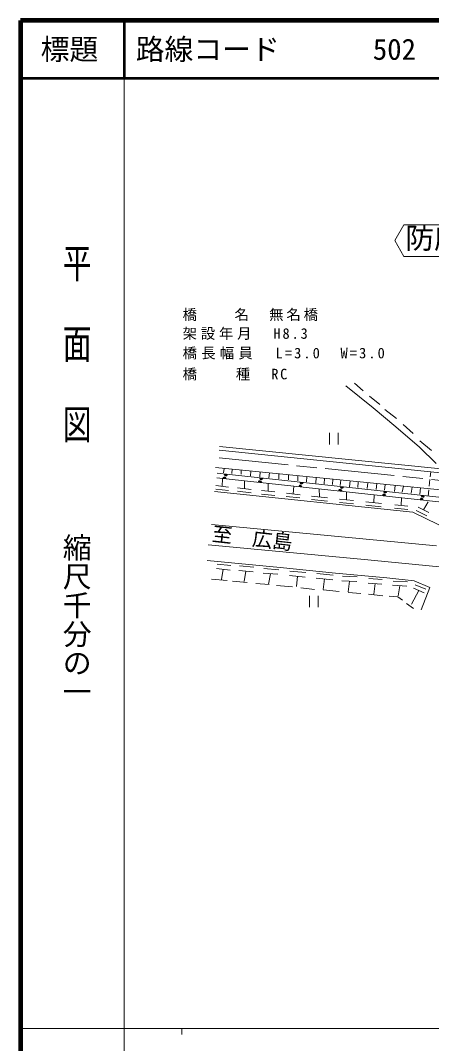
# Model space of a CAD drawing. Units: millimetres, scale not verified. Extents: x 40000 to 680000, y 20000 to 380000.
# Drawn here: x 40000 to 111324, y 202409 to 380000 of the extents above; entities that cross this region are included whole.
import ezdxf
from ezdxf.enums import TextEntityAlignment as Align

# ---------------------------------------------------------------- set-up
doc = ezdxf.new("R2010")
doc.units = ezdxf.units.MM
doc.header["$LTSCALE"] = 1000
doc.linetypes.add('CHAIN', pattern=[18.5, 12, -1.5, 3.5, -1.5])
for name, color, linetype, lineweight in [('M-BGD', 7, 'Continuous', 13), ('M-BGD-HTXT', 7, 'Continuous', 13), ('M-BMK', 2, 'CHAIN', 13), ('M-STR-HTXT', 7, 'Continuous', 13), ('M-TTL', 2, 'Continuous', 140), ('M-TTL-BAND', 7, 'Continuous', 13), ('M-TTL-LINE', 7, 'Continuous', 50)]:
    doc.layers.add(name, color=color, linetype=linetype, lineweight=lineweight)
doc.layers.add('M-TTL-TXT', color=7, linetype='Continuous')
doc.styles.add('@ＭＳ ゴシック', font='')
doc.styles.add('ＭＳ ゴシック', font='')
doc.styles.get('@ＭＳ ゴシック').set_extended_font_data('@MS Gothic')
doc.styles.get('ＭＳ ゴシック').set_extended_font_data('MS Gothic')

# ---------------------------------------------------------------- blocks, each defined once
blk = doc.blocks.new('田')
at = {"color": 7, "linetype": 'Continuous', "lineweight": 13}
for p, q in [((-0.75, 1), (-0.75, -1)), ((0.75, -1), (0.75, 1))]:
    blk.add_line(p, q, dxfattribs=at)

msp = doc.modelspace()

# ---------------------------------------------------------------- linework, layer by layer
at = {"layer": 'M-BGD'}
for p, q in [((96464, 316578), (101184, 312774)), ((97951, 317036), (99439, 315692)), ((100555, 314776), (102357, 313317)), ((105131, 309484), (101184, 312774)), ((103243, 312488), (105217, 310886)), ((105131, 309484), (109241, 305918)), ((106390, 309856), (108164, 308283)), ((112980, 302142), (74559, 306065)), ((112107, 303073), (109241, 305918)), ((109279, 307053), (111310, 305365)), ((112893, 301498), (74493, 305418)), ((118453, 297949), (73813, 302397)), ((75255, 301474), (75343, 302245)), ((76679, 301334), (76751, 302105)), ((78294, 301220), (78303, 301950)), ((74044, 300621), (115301, 296167)), ((74128, 301396), (116345, 296838)), ((75003, 299121), (75043, 300513)), ((79909, 300940), (79971, 301784)), ((81549, 300775), (81577, 301624)), ((83112, 300622), (83186, 301463)), ((84829, 300444), (84827, 301300)), ((86507, 300254), (86531, 301130)), ((88122, 300076), (88147, 300969)), ((89634, 299911), (89684, 300816)), ((91262, 299707), (91325, 300652)), ((92686, 299593), (92750, 300510)), ((94122, 299427), (94171, 300369)), ((95483, 299288), (95569, 300229)), ((110935, 299174), (111051, 300329)), ((111097, 300781), (111187, 301672)), ((76067, 298395), (73905, 298652)), ((76084, 298992), (73922, 299250)), ((80045, 298582), (77643, 298874)), ((78844, 298728), (78857, 300101)), ((84151, 298149), (81817, 298390)), ((82984, 298270), (82957, 299658)), ((87326, 297810), (87445, 299174)), ((91872, 297298), (91824, 298701)), ((97097, 299071), (97198, 300067)), ((98521, 298957), (98572, 299930)), ((100136, 298766), (100248, 299763)), ((101725, 298576), (101826, 299606)), ((103149, 298448), (103262, 299463)), ((104878, 298232), (104990, 299291)), ((106238, 298118), (106466, 299144)), ((107790, 297953), (107979, 298993)), ((109277, 297800), (109390, 298852)), ((110760, 297441), (110871, 298542)), ((73649, 298214), (108069, 294660)), ((80040, 297996), (77637, 298288)), ((84163, 297555), (81828, 297795)), ((88470, 297118), (86084, 297392)), ((88518, 297673), (86133, 297947)), ((93271, 297152), (90473, 297444)), ((93291, 296566), (90493, 296857)), ((97802, 296683), (95348, 296923)), ((96575, 296803), (96554, 298190)), ((101287, 296301), (101361, 297671)), ((106063, 295811), (106090, 297161)), ((97810, 296105), (95356, 296345)), ((102603, 295591), (99908, 295849)), ((102634, 296172), (99940, 296429)), ((107185, 295130), (104919, 295318)), ((107196, 295716), (104930, 295905)), ((110504, 294007), (108684, 294934)), ((110839, 294593), (109020, 295520)), ((109930, 295056), (110713, 296422)), ((108069, 294660), (114591, 291484)), ((73172, 292480), (89606, 290921)), ((89606, 290921), (112176, 288776)), ((72564, 289003), (99039, 286461)), ((72421, 286278), (85075, 285046)), ((99039, 286461), (115065, 284916)), ((73988, 284881), (76357, 284607)), ((74120, 285642), (76488, 285368)), ((75172, 284744), (74865, 282968)), ((77878, 284519), (80350, 284313)), ((78016, 285303), (80487, 285097)), ((79114, 284416), (78794, 282587)), ((82237, 284863), (84829, 284640)), ((85075, 285046), (94668, 284064)), ((86746, 284422), (89492, 284147)), ((73136, 283013), (75845, 282759)), ((76777, 282674), (79317, 282420)), ((82085, 284082), (84677, 283859)), ((83381, 283971), (83027, 282148)), ((86677, 283666), (89424, 283392)), ((88051, 283529), (87890, 281767)), ((91327, 283199), (94176, 282925)), ((91424, 283983), (94273, 283708)), ((92751, 283062), (92524, 281233)), ((94668, 284064), (103593, 283235)), ((95789, 282743), (98347, 282606)), ((95889, 283533), (98447, 283396)), ((97068, 282675), (96834, 280833)), ((100436, 283130), (102787, 282941)), ((103593, 283235), (108284, 282720)), ((104694, 282693), (107149, 282538)), ((108284, 282720), (111030, 281575)), ((80841, 282251), (83127, 282081)), ((84397, 281912), (87191, 281658)), ((88630, 281489), (91001, 281235)), ((92525, 281150), (95319, 280896)), ((96843, 280727), (99044, 280557)), ((100353, 282348), (102705, 282159)), ((101529, 282253), (101335, 280413)), ((104571, 281952), (107026, 281798)), ((105798, 281875), (105511, 280146)), ((109116, 281066), (107876, 278678)), ((108207, 281461), (110026, 280671)), ((108511, 282047), (110331, 281258)), ((111030, 281575), (109514, 277714)), ((100399, 280388), (102854, 280134)), ((103989, 280048), (105476, 279947)), ((105476, 279947), (106290, 279362)), ((107002, 278790), (108184, 277913))]:
    msp.add_line(p, q, dxfattribs=at)
for centre, radius, start, end in [((75408, 300504), 269, 347.27998, 180.39626), ((75407, 300498), 215, 347.27998, 180.39626), ((75407, 300492), 162, 347.27998, 180.39626), ((75406, 300486), 108, 347.27998, 180.39626), ((75405, 300480), 53.8, 347.27998, 180.39626), ((75664, 301194), 264, 165.91742, 1.75883), ((75665, 301201), 211, 165.91742, 1.75883), ((75666, 301208), 158, 165.91742, 1.75883), ((75667, 301215), 106, 165.91742, 1.75883), ((75667, 301223), 52.7, 165.91742, 1.75883), ((81771, 300537), 266, 166.62285, 1.05339), ((81772, 300544), 213, 166.62285, 1.05339), ((81773, 300551), 160, 166.62285, 1.05339), ((81774, 300557), 107, 166.62285, 1.05339), ((81774, 300564), 53.3, 166.62285, 1.05339), ((81565, 299810), 299, 353.56562, 174.11063), ((81565, 299810), 239, 353.56562, 174.11063), ((81565, 299810), 179, 353.56562, 174.11063), ((81565, 299809), 119, 353.56562, 174.11063), ((81565, 299809), 59.7, 353.56562, 174.11063), ((88549, 299104), 251, 342.5172, 185.15905), ((88548, 299094), 201, 342.5172, 185.15905), ((88547, 299085), 150, 342.5172, 185.15905), ((88546, 299075), 100, 342.5172, 185.15905), ((88545, 299065), 50.2, 342.5172, 185.15905), ((88783, 299798), 284, 170.56205, 357.11419), ((88783, 299801), 227, 170.56205, 357.11419), ((88784, 299804), 170, 170.56205, 357.11419), ((88784, 299807), 114, 170.56205, 357.11419), ((88784, 299811), 56.8, 170.56205, 357.11419), ((95479, 298322), 285, 350.74546, 176.93079), ((95479, 298319), 228, 350.74546, 176.93079), ((95479, 298316), 171, 350.74546, 176.93079), ((95478, 298313), 114, 350.74546, 176.93079), ((95478, 298310), 56.9, 350.74546, 176.93079), ((95766, 299029), 269, 167.31618, 0.36007), ((95766, 299035), 216, 167.31618, 0.36007), ((95767, 299042), 162, 167.31618, 0.36007), ((95768, 299048), 108, 167.31618, 0.36007), ((95768, 299054), 53.9, 167.31618, 0.36007), ((103096, 297557), 228, 335.39817, 192.27807), ((103094, 297542), 182, 335.39817, 192.27807), ((103093, 297528), 137, 335.39817, 192.27807), ((103091, 297514), 91.2, 335.39817, 192.27807), ((103270, 298198), 248, 161.80251, 5.87374), ((103090, 297499), 45.6, 335.39817, 192.27807), ((103271, 298208), 199, 161.80251, 5.87374), ((103272, 298218), 149, 161.80251, 5.87374), ((103273, 298229), 99.3, 161.80251, 5.87374), ((103274, 298239), 49.6, 161.80251, 5.87374), ((109608, 296844), 238, 338.74178, 188.93447), ((109606, 296831), 190, 338.74178, 188.93447), ((109605, 296819), 143, 338.74178, 188.93447), ((109604, 296807), 95.2, 338.74178, 188.93447), ((109602, 296794), 47.6, 338.74178, 188.93447), ((109843, 297499), 258, 164.58448, 3.09176), ((109843, 297507), 207, 164.58448, 3.09176), ((109844, 297515), 155, 164.58448, 3.09176), ((109845, 297523), 103, 164.58448, 3.09176), ((109846, 297532), 51.7, 164.58448, 3.09176)]:
    msp.add_arc(centre, radius, start, end, dxfattribs=at)
at = {"layer": 'M-BGD-HTXT'}
for p, q in [((104938, 341803), (106538, 344553)), ((127038, 344553), (106538, 344553)), ((106538, 339053), (104938, 341803)), ((127038, 339053), (106538, 339053))]:
    msp.add_line(p, q, dxfattribs=at)
at = {"layer": 'M-BMK'}
msp.add_line((123241, 299130), (74349, 304077), dxfattribs=at)
at = {"layer": 'M-TTL'}
for p, q in [((40000, 380000), (40000, 20000)), ((680000, 380000), (40000, 380000))]:
    msp.add_line(p, q, dxfattribs=at)
at = {"layer": 'M-TTL-BAND'}
for p, q in [((58000, 370000), (58000, 20000)), ((40000, 205000), (579000, 205000)), ((68000, 205000), (68000, 204000))]:
    msp.add_line(p, q, dxfattribs=at)
at = {"layer": 'M-TTL-LINE'}
for p, q in [((58000, 380000), (58000, 370000)), ((40000, 370000), (680000, 370000))]:
    msp.add_line(p, q, dxfattribs=at)

# ---------------------------------------------------------------- block references
at = {"layer": 'M-BGD', "xscale": 1000, "yscale": 1000}
for p in [(94387, 307414), (90896, 279140)]:
    msp.add_blockref('田', p, dxfattribs=at)

# ---------------------------------------------------------------- texts
at = {"layer": 'M-BGD-HTXT', "style": 'ＭＳ ゴシック'}
msp.add_text('防府土木', height=3666, dxfattribs=at).set_placement((106788, 339303), align=Align.BOTTOM_LEFT)
msp.add_text('至\u3000広島', height=2566, rotation=353.68, dxfattribs=at).set_placement((80016, 288114), align=Align.BOTTOM_CENTER)
at = {"layer": 'M-STR-HTXT', "char_height": 1833, "attachment_point": 7, "style": 'ＭＳ ゴシック'}
for s, insert in [('\\T1.2;橋\u3000\u3000名\u3000無名橋', (68137, 327817)), ('\\T1.26;架設年月\u3000H8.3', (68137, 324543)), ('\\T1.29;橋長幅員\u3000L=3.0\u3000W=3.0', (68137, 321143)), ('\\T1.23;橋\u3000\u3000種\u3000RC', (68137, 317505))]:
    msp.add_mtext(s, dxfattribs=dict(at, insert=insert))
at = {"layer": 'M-TTL-BAND', "style": '@ＭＳ ゴシック', "width": 1.4}
msp.add_text('平  面  図', height=3666, rotation=270, dxfattribs=at).set_placement((49777, 306475), align=Align.MIDDLE_RIGHT)
at = {"layer": 'M-TTL-BAND', "style": '@ＭＳ ゴシック'}
msp.add_text('縮尺千分の一', height=3666, rotation=270, dxfattribs=at).set_placement((49777, 261030), align=Align.MIDDLE_RIGHT)
at = {"layer": 'M-TTL-TXT', "style": 'ＭＳ ゴシック'}
msp.add_text('標題', height=3666, dxfattribs=at).set_placement((48500, 375000), align=Align.MIDDLE_CENTER)
for s, p in [('路線コード', (60000, 375000)), ('502', (101142, 375000))]:
    msp.add_text(s, height=3666, dxfattribs=at).set_placement(p, align=Align.MIDDLE_LEFT)

doc.saveas('drawing.dxf')
